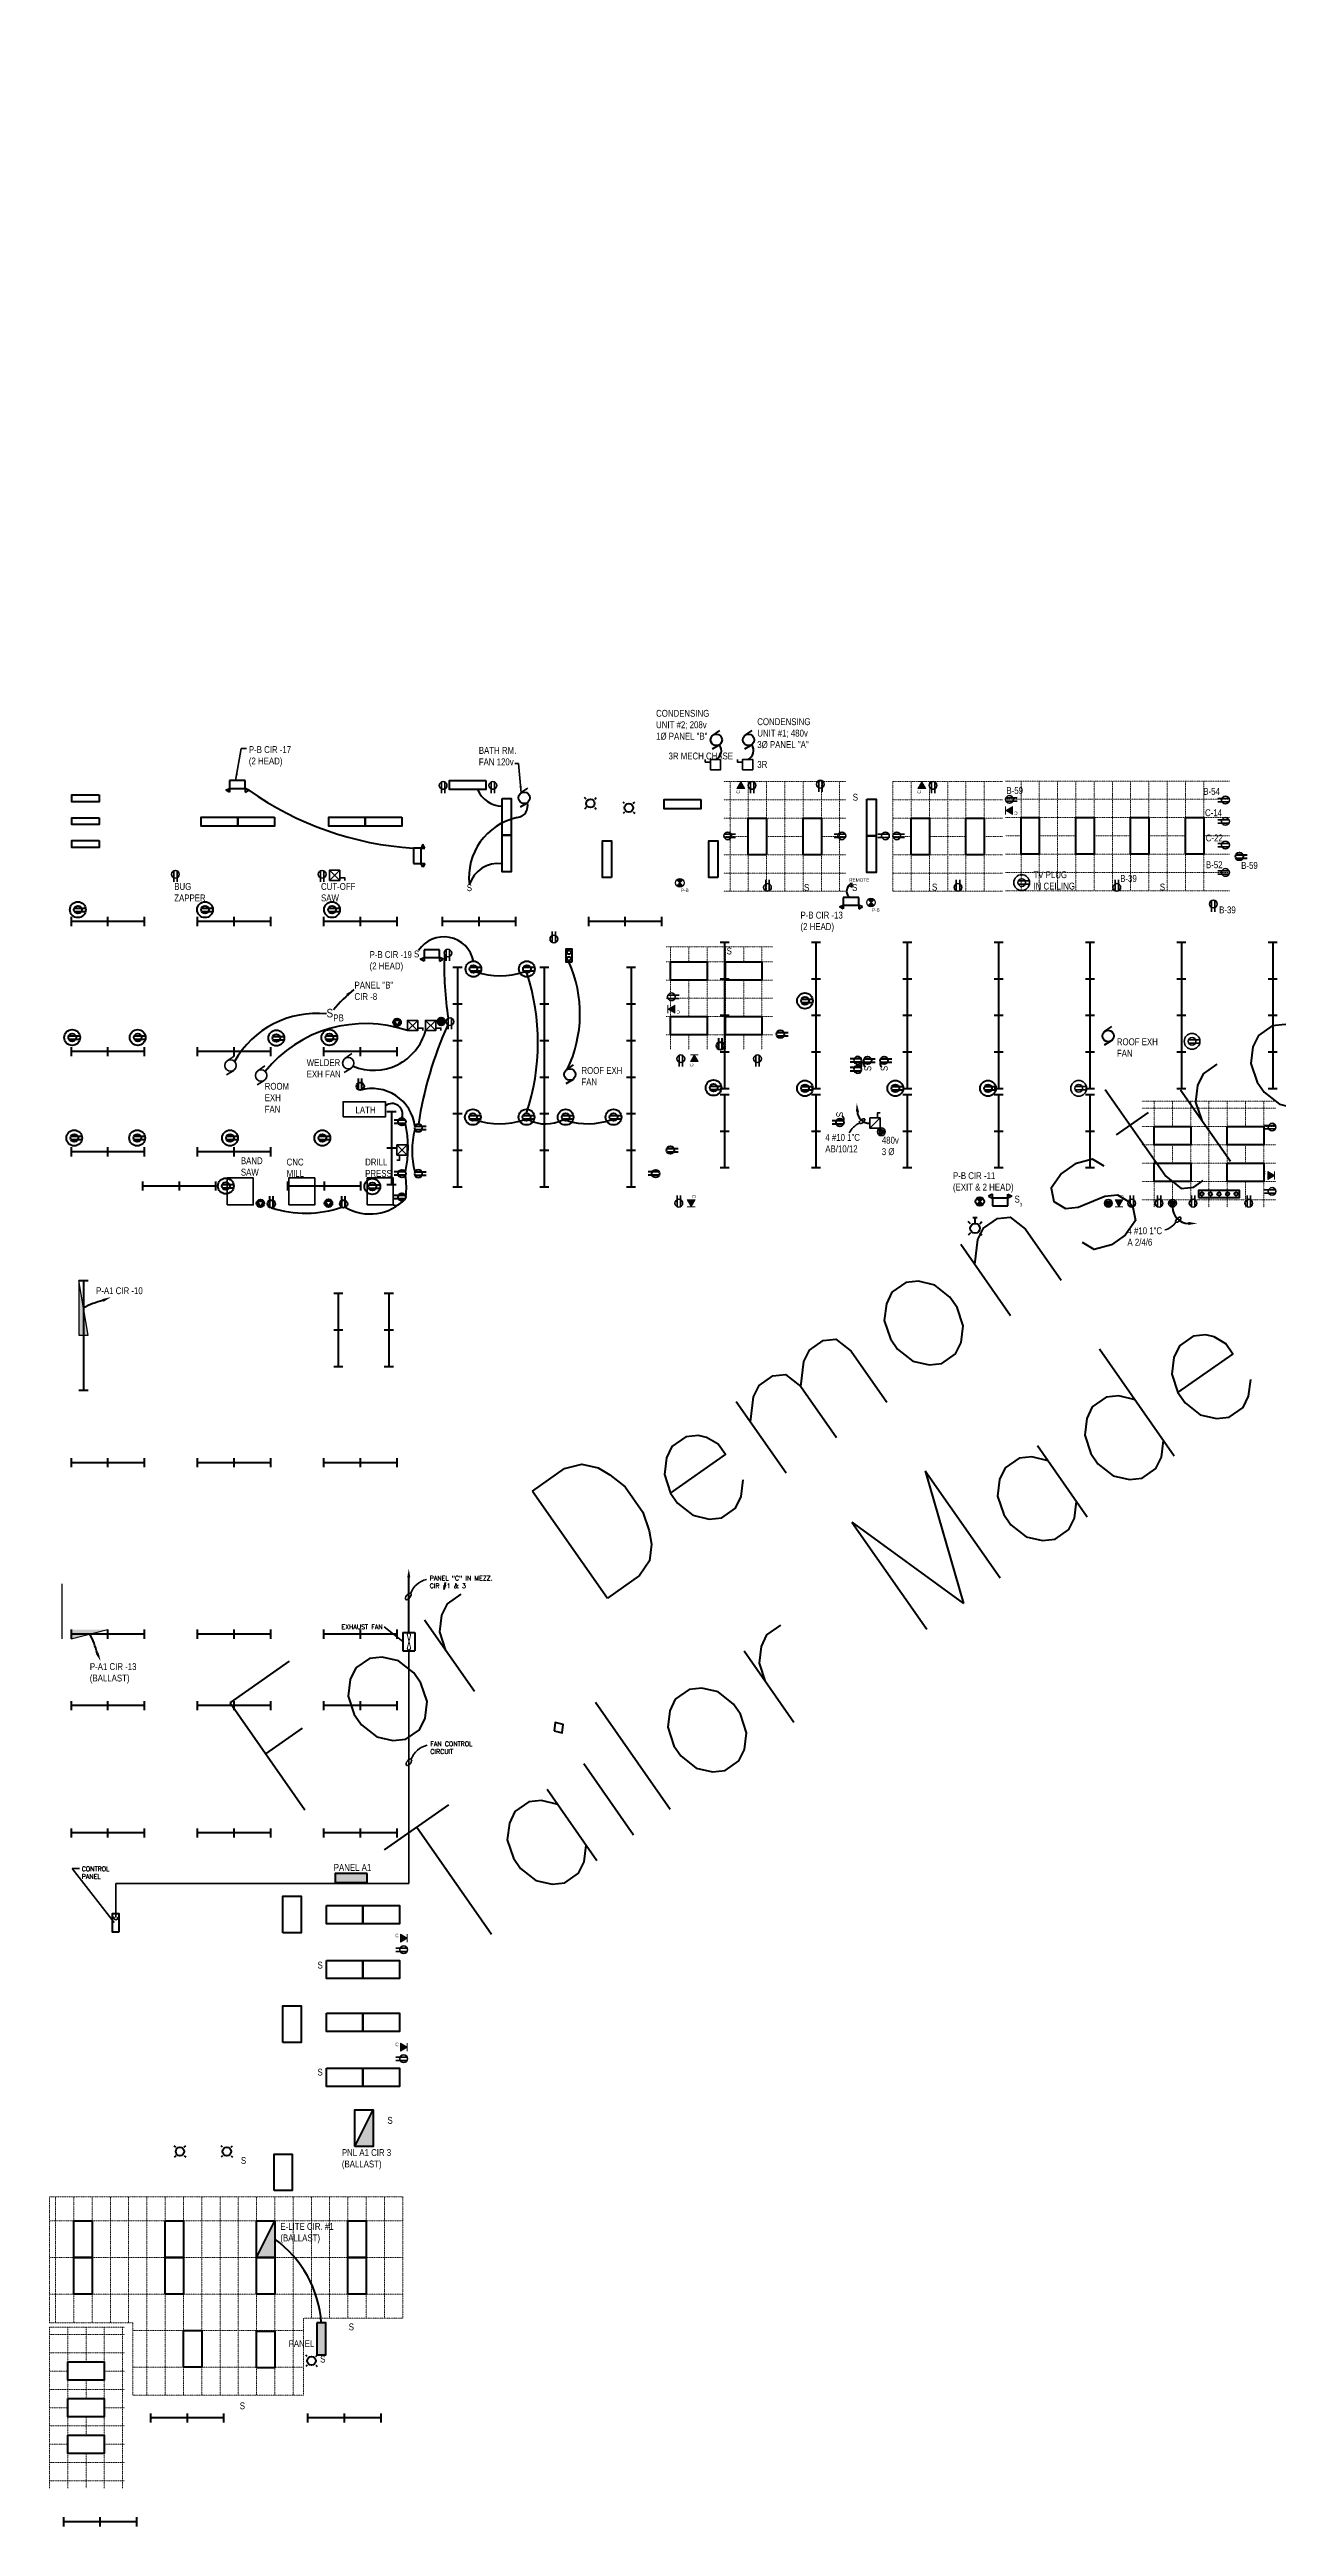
# Model space of a CAD drawing. Header units: inches. Extents: x 8 to 3481, y 16 to 3267.
# Drawn here: x 8 to 1623, y 16 to 3267 of the extents above; entities that cross this region are included whole.
import ezdxf
from ezdxf.enums import TextEntityAlignment as Align

# ---------------------------------------------------------------- set-up
doc = ezdxf.new("R2010")
doc.units = ezdxf.units.IN
doc.header["$LTSCALE"] = 0.25
doc.header["$MEASUREMENT"] = 0
doc.linetypes.add('HIDDEN', pattern=[0.375, 0.25, -0.125])
for name, color, linetype, lineweight in [('A-CLNG', 13, 'HIDDEN', 15), ('E-CTRL-DATA', 40, 'FENCELINE1', 35), ('E-CTRL-PANL', 33, 'Continuous', 50), ('E-LITE', 50, 'Continuous', 50), ('E-LITE-CIRC', 20, 'Continuous', 50), ('E-LITE-FLOR', 6, 'Continuous', 50), ('E-LITE-SWCH', 5, 'Continuous', 35), ('E-LITE-TEXT', 191, 'Continuous', 35), ('E-POWR', 4, 'Continuous', 50), ('E-POWR-CIRC', 4, 'Continuous', 50), ('E-POWR-DEVC', 2, 'Continuous', 35), ('E-POWR-IDEN', 3, 'Continuous', 35), ('E-POWR-MOTR', 3, 'Continuous', 50), ('E-POWR-RECP', 4, 'Continuous', 35), ('G-ANNO-KEYN', 3, 'Continuous', 35), ('G-ANNO-TEXT', 3, 'Continuous', 35)]:
    doc.layers.add(name, color=color, linetype=linetype, lineweight=lineweight)
doc.layers.add('E-LITE-EXIT', color=3, linetype='Continuous')
doc.layers.add('LG_SECDET', color=1, linetype='Continuous')
doc.styles.add('NOTE', font='ARIALN.TTF', dxfattribs={"height": 0.09375})
doc.styles.add('romans', font='romans.shx')
doc.styles.add('romans48', font='romans.shx')
doc.styles.add('romans96', font='romans.shx', dxfattribs={"height": 9})
doc.linetypes.add('FENCELINE1', pattern='A,0.25,-0.1,[133,ltypeshp.shx,S=0.1,R=0,X=-0.1,Y=0],-0.1,1', length=1.45)
doc.dimstyles.new('pfe-dim-1', dxfattribs={"dimtxt": 0.09375, "dimasz": 0.09375, "dimexe": 0.09375, "dimexo": 0.09375, "dimgap": 0.03, "dimtad": 1, "dimdec": 5, "dimzin": 2, "dimdsep": 46, "dimlunit": 4, "dimtxsty": 'romans', "dimblk": 'ARCHTICK', "dimcen": 0.09, "dimdle": 0.09375, "dimclrd": 256, "dimclre": 256, "dimclrt": 256, "dimadec": 0, "dimazin": 0, "dimtfac": 0.8, "dimtdec": 5, "dimtofl": 0, "dimtmove": 0, "dimatfit": 3, "dimfxl": 1, "dimfrac": 1, "dimtolj": 1, "dimtzin": 0, "dimlwd": -1, "dimlwe": -1, "dimarcsym": 0})
doc.dimstyles.new('pfe-dim-96', dxfattribs={"dimscale": 96, "dimtxt": 0.09375, "dimasz": 0.09375, "dimexe": 0.09375, "dimexo": 0.09375, "dimgap": 0.03, "dimtad": 1, "dimdec": 5, "dimzin": 2, "dimdsep": 46, "dimlunit": 4, "dimtxsty": 'romans96', "dimblk": 'ARCHTICK', "dimcen": 0.09, "dimdle": 0.09375, "dimclrd": 256, "dimclre": 256, "dimclrt": 256, "dimadec": 0, "dimazin": 0, "dimtfac": 0.8, "dimtdec": 5, "dimtofl": 0, "dimtmove": 0, "dimatfit": 3, "dimfxl": 1, "dimfrac": 1, "dimtolj": 1, "dimtzin": 0, "dimlwd": -1, "dimlwe": -1, "dimarcsym": 0})

# ---------------------------------------------------------------- blocks, each defined once
blk = doc.blocks.new('emer')
for p, q in [((-6.8, 10.1), (-10.1, 8.4)), ((-10.1, 8.4), (-6.8, 6.8)), ((-6.8, 6.8), (-6.8, 10.1)), ((-6.8, 6.8), (-6.8, 0)), ((6.8, 6.8), (-6.8, 6.8)), ((-6.8, 0), (6.8, 0)), ((6.8, 6.8), (6.8, 10.1)), ((6.8, 10.1), (10.1, 8.4)), ((10.1, 8.4), (6.8, 6.8)), ((6.8, 0), (6.8, 6.8))]:
    blk.add_line(p, q)
blk = doc.blocks.new('_ArchTick')
at = {"color": 0, "linetype": 'ByBlock', "lineweight": 9, "const_width": 0.15}
blk.add_lwpolyline([(-0.5, -0.5), (0.5, 0.5)], dxfattribs=at)
blk = doc.blocks.new('s1')
at = {"style": 'NOTE'}
blk.add_text('S', height=9, dxfattribs=at).set_placement((6.3, -0.1), align=Align.MIDDLE_CENTER)
blk = doc.blocks.new('120v')
for p, q in [((0.5, 2.2), (15.2, 2.2)), ((0.5, -2.2), (15.2, -2.2))]:
    blk.add_line(p, q)
blk.add_circle((5.1, 0), 5.06)
blk = doc.blocks.new('rec_ceiling')
blk.add_circle((0, 0), 10.372)
blk.add_blockref('120v', (-5.0625, 0))
blk = doc.blocks.new('motor')
at = {"linetype": 'Continuous'}
for p, q in [((-0.18, 0.26), (0.2, 0.52)), ((0.17, -0.27), (-0.22, -0.51))]:
    blk.add_line(p, q, dxfattribs=at)
blk.add_circle((0, 0), 0.313, dxfattribs=at)
at = {"style": 'NOTE'}
blk.add_attdef('HP', text='', height=0.0938, dxfattribs=at).set_placement((0, 0), align=Align.MIDDLE_CENTER)
blk = doc.blocks.new('comm1')
blk.add_hatch(color=6).paths.add_polyline_path([(0, 0), (-9, 5.2), (-9, -5.2)])
at = {"color": 7, "linetype": 'Continuous', "lineweight": 0}
for p, q in [((-9, -5.2), (-9, 5.2)), ((-9, 5.2), (0, 0)), ((0, 0), (-9, -5.2)), ((-0.2, 0.1), (-0.2, 0.1)), ((0, -5.2), (0, 5.2))]:
    blk.add_line(p, q, dxfattribs=at)
blk.add_point((-0.2, 0.1), dxfattribs=at)
blk.add_point((-0.2, 0.1), dxfattribs=at)
at = {"style": 'NOTE'}
blk.add_text('C', height=4.5, dxfattribs=at).set_placement((-11.3, 0), align=Align.BOTTOM_RIGHT)
blk = doc.blocks.new('480')
blk.add_hatch(color=3).paths.add_polyline_path([(0.7, 2.5), (5.1, -5.1), (9.4, 2.5)])
blk.add_lwpolyline([(5.1, -5.1), (9.4, 2.5), (0.7, 2.5)], close=True)
blk.add_circle((5.1, 0), 5.06)
blk = doc.blocks.new('ARROW')
at = {"flags": 128}
blk.add_lwpolyline([(0, 0, 0, 4, 0), (-11.4, 0, 4, 4, 0)], format="xyseb", dxfattribs=at)
blk = doc.blocks.new('DCONSW')
at = {"flags": 128}
for points in [[(-0.125, 0.25), (-0.125, 0), (0.125, 0), (0.125, 0.25), (-0.125, 0.25)], [(0.125, 0.1875), (0.25, 0.1875), (0.25, 0.25)]]:
    blk.add_lwpolyline(points, dxfattribs=at)
blk = doc.blocks.new('stop')
blk.add_lwpolyline([(4.125, -16.5), (4.125, 0), (-4.125, 0), (-4.125, -16.5)], close=True)
for centre in [(0, -4.125), (0, -12.375)]:
    blk.add_circle(centre, 2.531)
blk = doc.blocks.new('125mos')
blk.add_lwpolyline([(-27, -4.5), (27, -4.5), (27, 4.5), (-27, 4.5)], close=True)
for centre in [(-22.5, 0), (-11.25, 0), (0, 0), (11.25, 0), (22.5, 0)]:
    blk.add_circle(centre, 2.25)
blk = doc.blocks.new('s3')
at = {"style": 'NOTE'}
blk.add_text('S', height=9, dxfattribs=at).set_placement((6.3, -0.1), align=Align.MIDDLE_CENTER)
blk.add_text('3', height=4.5, dxfattribs=at).set_placement((9.5, -5), align=Align.TOP_LEFT)
blk = doc.blocks.new('208v3')
h = blk.add_hatch(color=3)
h.paths.add_polyline_path([(10.1, 0, 0.131652), (9.4, 2.5), (5.1, -5.1, 0.414214)])
h.paths.add_polyline_path([(0.7, 2.5), (9.4, 2.5, 0.57735)])
h.paths.add_polyline_path([(0.7, 2.5, 0.131652), (0, 0, 0.414214), (5.1, -5.1)])
blk.add_lwpolyline([(5.1, -5.1), (9.4, 2.5), (0.7, 2.5)], close=True)
blk.add_circle((5.1, 0), 5.06)

msp = doc.modelspace()

# ---------------------------------------------------------------- hatches: boundary and pattern name
h = msp.add_hatch(color=2)
h.paths.add_polyline_path([(836.2, 2173.6), (832.2, 2169.6, 0.414214), (840.2, 2169.6)])
h.paths.add_polyline_path([(840.2, 2177.6, 0.414214), (832.2, 2177.6), (836.2, 2173.6)])
h = msp.add_hatch(color=2)
h.paths.add_polyline_path([(1087.2, 2147.9), (1083.3, 2143.9, 0.414214), (1091.2, 2143.9)])
h.paths.add_polyline_path([(1091.2, 2151.9, 0.414214), (1083.3, 2151.9), (1087.2, 2147.9)])
at = {"layer": 'E-LITE-EXIT'}
for points in [[(58.6, 1579.7), (46.6, 1651.7), (46.6, 1579.7)], [(36.4, 1181.4), (84.4, 1193.4), (36.4, 1193.4)]]:
    msp.add_hatch(color=256, dxfattribs=at).paths.add_polyline_path(points)
at = {"layer": 'E-LITE-FLOR'}
h = msp.add_hatch(color=2, dxfattribs=at)
h.paths.add_polyline_path([(1230.3, 1755.4), (1226.4, 1751.4, 0.414214), (1234.3, 1751.4)])
h.paths.add_polyline_path([(1234.3, 1759.3, 0.414214), (1226.4, 1759.3), (1230.3, 1755.4)])
for points in [[(425.3, 873.4), (383.3, 873.4), (383.3, 861.4), (425.3, 861.4)], [(304, 417.2), (280, 369.2), (304, 369.2)], [(359, 283.5), (359, 241.5), (371, 241.5), (371, 283.5)]]:
    msp.add_hatch(color=256, dxfattribs=at).paths.add_polyline_path(points)
h = msp.add_hatch(color=256, dxfattribs=at)
h.paths.add_polyline_path([(433, 563), (409, 515), (427.9, 515, -0.077414), (433, 524.8)])
h.paths.add_polyline_path([(433, 524.8, 0.077414), (427.9, 515), (433, 515)], flags=17)

# ---------------------------------------------------------------- linework, layer by layer
at = {"color": 7, "linetype": 'Continuous'}
for p, q in [((832.2, 2169.6), (840.2, 2177.6)), ((840.2, 2169.6), (832.2, 2177.6)), ((1083.3, 2143.9), (1091.2, 2151.9)), ((1091.2, 2143.9), (1083.3, 2151.9))]:
    msp.add_line(p, q, dxfattribs=at)
for centre in [(836.2, 2173.6), (1087.2, 2147.9)]:
    msp.add_circle(centre, 5.62, dxfattribs=at)
at = {"layer": 'A-CLNG'}
for p, q in [((1054, 2306.5), (894, 2306.5)), ((1054, 2282.5), (894, 2282.5)), ((902, 2162.5), (902, 2306.5)), ((926, 2162.5), (926, 2306.5)), ((950, 2162.5), (950, 2306.5)), ((974, 2162.5), (974, 2306.5)), ((998, 2162.5), (998, 2306.5)), ((1022, 2162.5), (1022, 2306.5)), ((1022, 2162.5), (1022, 2306.5)), ((1046, 2162.5), (1046, 2306.5)), ((1260, 2306.5), (1116, 2306.5)), ((1116, 2162.5), (1116, 2306.5)), ((1260, 2282.5), (1116, 2282.5)), ((1140, 2162.5), (1140, 2306.5)), ((1164, 2162.5), (1164, 2306.5)), ((1188, 2162.5), (1188, 2306.5)), ((1212, 2162.5), (1212, 2306.5)), ((1236, 2162.5), (1236, 2306.5)), ((1558, 2307.2), (1264, 2307.2)), ((1558, 2283.2), (1264, 2283.2)), ((1284.3, 2163.2), (1284.3, 2307.2)), ((1308.3, 2163.2), (1308.3, 2307.2)), ((1332.3, 2163.2), (1332.3, 2307.2)), ((1356.3, 2163.2), (1356.3, 2307.2)), ((1380.3, 2163.2), (1380.3, 2307.2)), ((1404.3, 2163.2), (1404.3, 2307.2)), ((1428.3, 2163.2), (1428.3, 2307.2)), ((1452.3, 2163.2), (1452.3, 2307.2)), ((1476.3, 2163.2), (1476.3, 2307.2)), ((1500.3, 2163.2), (1500.3, 2307.2)), ((1524.3, 2163.2), (1524.3, 2307.2)), ((1054, 2258.5), (894, 2258.5)), ((1260, 2258.5), (1116, 2258.5)), ((1558, 2259.2), (1264, 2259.2)), ((926, 2234.5), (894, 2234.5)), ((998, 2234.5), (950, 2234.5)), ((1054, 2234.5), (1022, 2234.5)), ((1140, 2234.5), (1116, 2234.5)), ((1209.9, 2234.5), (1164, 2234.5)), ((1260, 2234.5), (1236, 2234.5)), ((1284.3, 2235.2), (1264, 2235.2)), ((1558, 2211.2), (1264, 2211.2)), ((1356.3, 2235.2), (1308.3, 2235.2)), ((1428.3, 2235.2), (1380.3, 2235.2)), ((1500.3, 2235.2), (1452.3, 2235.2)), ((1558, 2235.2), (1524.3, 2235.2)), ((1054, 2210.5), (894, 2210.5)), ((1054, 2186.5), (894, 2186.5)), ((1260, 2210.5), (1116, 2210.5)), ((1260, 2186.5), (1116, 2186.5)), ((1558, 2187.2), (1264, 2187.2)), ((1054, 2162.5), (894, 2162.5)), ((1260, 2162.5), (1116, 2162.5)), ((1558, 2163.2), (1264, 2163.2)), ((958, 2089.5), (818, 2089.5)), ((824, 1954.5), (824, 2089.5)), ((848, 2070), (848, 2089.5)), ((872, 1954.5), (872, 2089.5)), ((896, 1954.5), (896, 2089.5)), ((920, 2070), (920, 2089.5)), ((944, 1954.5), (944, 2089.5)), ((958, 2070), (818, 2070)), ((958, 2046), (818, 2046)), ((958, 2022), (818, 2022)), ((848, 1998), (848, 2046)), ((920, 1998), (920, 2046)), ((958, 1998), (818, 1998)), ((958, 1974), (818, 1974)), ((848, 1954.5), (848, 1974)), ((920, 1954.5), (920, 1974)), ((1619.2, 1887), (1443.2, 1887)), ((1459.2, 1887), (1459.2, 1748)), ((1483.2, 1887), (1483.2, 1853.7)), ((1507.2, 1887), (1507.2, 1748)), ((1531.2, 1887), (1531.2, 1748)), ((1555.2, 1887), (1555.2, 1748)), ((1579.2, 1887), (1579.2, 1853.7)), ((1603.2, 1887), (1603.2, 1748)), ((1619.2, 1877.7), (1443.2, 1877.7)), ((1619.2, 1853.7), (1443.2, 1853.7)), ((1619.2, 1829.7), (1443.2, 1829.7)), ((1483.2, 1829.7), (1483.2, 1805.7)), ((1579.2, 1829.7), (1579.2, 1805.7)), ((1619.2, 1805.7), (1443.2, 1805.7)), ((1619.2, 1781.7), (1443.2, 1781.7)), ((1619.2, 1757.7), (1443.2, 1757.7)), ((1483.2, 1781.7), (1483.2, 1748)), ((1579.2, 1781.7), (1579.2, 1748)), ((16, 283.5), (16, 449)), ((40, 283.5), (40, 449)), ((64, 283.5), (64, 449)), ((88, 283.5), (88, 449)), ((112, 283.5), (112, 449)), ((136, 188.5), (136, 449)), ((160, 188.5), (160, 449)), ((184, 188.5), (184, 449)), ((208, 188.5), (208, 449)), ((232, 188.5), (232, 449)), ((256, 188.5), (256, 449)), ((280, 188.5), (280, 449)), ((304, 188.5), (304, 449)), ((328, 188.5), (328, 449)), ((352, 289.5), (352, 449)), ((376, 289.5), (376, 449)), ((400, 289.5), (400, 449)), ((424, 289.5), (424, 449)), ((448, 289.5), (448, 449)), ((472, 417.2), (8, 417.2)), ((472, 369.2), (8, 369.2)), ((472, 321.2), (8, 321.2)), ((8, 277.5), (8, 66.5)), ((106.5, 277.5), (8, 277.5)), ((106.5, 268), (8, 268)), ((32, 277.5), (32, 66.5)), ((56, 277.5), (56, 232)), ((80, 277.5), (80, 66.5)), ((104, 277.5), (104, 66.5)), ((341.5, 273.2), (117.5, 273.2)), ((106.5, 244), (8, 244)), ((32, 220), (8, 220)), ((106.5, 196), (8, 196)), ((56, 208), (56, 184)), ((106.5, 220), (80, 220)), ((341.5, 225.2), (117.5, 225.2)), ((32, 172), (8, 172)), ((106.5, 172), (80, 172)), ((106.5, 148), (8, 148)), ((56, 160), (56, 136)), ((32, 124), (8, 124)), ((106.5, 100), (8, 100)), ((56, 112), (56, 66.5)), ((106.5, 124), (80, 124)), ((106.5, 76), (8, 76))]:
    msp.add_line(p, q, dxfattribs=at)
at = {"layer": 'A-CLNG', "flags": 128}
msp.add_lwpolyline([(8, 449), (472, 449), (472, 289.5), (341.5, 289.5), (341.5, 188.5), (117.5, 188.5), (117.5, 283.5), (8, 283.5)], close=True, dxfattribs=at)
at = {"layer": 'E-CTRL-DATA'}
for p, q in [((480.1, 1165.7), (480.1, 859.9)), ((480.1, 859.9), (95.3, 859.9)), ((95.3, 859.9), (95.3, 815.3))]:
    msp.add_line(p, q, dxfattribs=at)
msp.add_arc((95.3, 815.3), 2.73, 153.5851, 26.4149, dxfattribs=at)
at = {"layer": 'E-CTRL-PANL', "color": 1, "linetype": 'Continuous', "lineweight": 40, "flags": 128}
msp.add_lwpolyline([(99, 796.3), (90.8, 796.3), (90.8, 820.8), (99, 820.8)], close=True, dxfattribs=at)
at = {"layer": 'E-LITE'}
for p, q in [((712.9, 2283.6), (711, 2285.4)), ((724.2, 2283.6), (726, 2285.4)), ((763.6, 2277.6), (761.8, 2279.5)), ((774.9, 2277.6), (776.8, 2279.5)), ((712.9, 2272.3), (711, 2270.4)), ((724.2, 2272.3), (726, 2270.4)), ((763.6, 2266.3), (761.8, 2264.5)), ((774.9, 2266.3), (776.8, 2264.5)), ((346.5, 239.1), (344.6, 241)), ((346.5, 227.8), (344.6, 226)), ((357.8, 239.1), (359.6, 241)), ((357.8, 227.8), (359.6, 226))]:
    msp.add_line(p, q, dxfattribs=at)
for centre in [(718.5, 2277.9), (769.2, 2272), (352.1, 233.5)]:
    msp.add_circle(centre, 5.62, dxfattribs=at)
at = {"layer": 'E-LITE-CIRC'}
for centre, radius, start, end in [((603.6, 2310.5), 36.3, 203.5517, 268.2288), ((597.3, 2159.3), 39.6, 82.4494, 162.6649)]:
    msp.add_arc(centre, radius, start, end, dxfattribs=at)
at = {"layer": 'E-LITE-EXIT'}
for p, q in [((58.6, 1579.7), (46.6, 1651.7)), ((46.6, 1651.7), (46.6, 1579.7)), ((46.6, 1579.7), (58.6, 1579.7)), ((24.4, 1253.4), (24.4, 1181.4)), ((36.4, 1193.4), (36.4, 1181.4)), ((36.4, 1181.4), (84.4, 1193.4))]:
    msp.add_line(p, q, dxfattribs=at)
at = {"layer": 'E-LITE-FLOR'}
for p, q in [((1058, 2170), (1061.8, 2173.4)), ((1058, 2170), (1062.8, 2168.4)), ((1062.8, 2168.4), (1061.8, 2173.4)), ((36.4, 2128.9), (36.4, 2116.9)), ((132.4, 2122.9), (36.4, 2122.9)), ((84.4, 2128.9), (84.4, 2116.9)), ((132.4, 2128.9), (132.4, 2116.9)), ((202.2, 2128.9), (202.2, 2116.9)), ((298.2, 2122.9), (202.2, 2122.9)), ((250.2, 2128.9), (250.2, 2116.9)), ((298.2, 2128.9), (298.2, 2116.9)), ((368.1, 2128.9), (368.1, 2116.9)), ((464.1, 2122.9), (368.1, 2122.9)), ((416.1, 2128.9), (416.1, 2116.9)), ((464.1, 2128.9), (464.1, 2116.9)), ((524, 2128.9), (524, 2116.9)), ((620, 2122.9), (524, 2122.9)), ((572, 2128.9), (572, 2116.9)), ((620, 2128.9), (620, 2116.9)), ((716, 2128.9), (716, 2116.9)), ((812, 2122.9), (716, 2122.9)), ((764, 2128.9), (764, 2116.9)), ((812, 2128.9), (812, 2116.9)), ((888.9, 2095.8), (900.9, 2095.8)), ((894.9, 2095.8), (894.9, 1903.8)), ((1008.9, 2095.8), (1020.9, 2095.8)), ((1014.9, 2095.8), (1014.9, 1903.8)), ((1128.9, 2095.8), (1140.9, 2095.8)), ((1134.9, 2095.8), (1134.9, 1903.8)), ((1248.9, 2095.8), (1260.9, 2095.8)), ((1254.9, 2095.8), (1254.9, 1903.8)), ((1368.9, 2095.8), (1380.9, 2095.8)), ((1374.9, 2095.8), (1374.9, 1903.8)), ((1488.9, 2095.8), (1500.9, 2095.8)), ((1494.9, 2095.8), (1494.9, 1903.8)), ((1608.9, 2095.8), (1620.9, 2095.8)), ((1614.9, 2095.8), (1614.9, 1903.8)), ((538, 2062.7), (550, 2062.7)), ((544, 2062.7), (544, 1774.7)), ((652, 2062.7), (664, 2062.7)), ((658, 2062.7), (658, 1774.7)), ((766, 2062.7), (778, 2062.7)), ((772, 2062.7), (772, 1774.7)), ((888.9, 2047.8), (900.9, 2047.8)), ((1008.9, 2047.8), (1020.9, 2047.8)), ((1128.9, 2047.8), (1140.9, 2047.8)), ((1248.9, 2047.8), (1260.9, 2047.8)), ((1368.9, 2047.8), (1380.9, 2047.8)), ((1488.9, 2047.8), (1500.9, 2047.8)), ((1608.9, 2047.8), (1620.9, 2047.8)), ((538, 2014.7), (550, 2014.7)), ((652, 2014.7), (664, 2014.7)), ((766, 2014.7), (778, 2014.7)), ((888.9, 1999.8), (900.9, 1999.8)), ((1008.9, 1999.8), (1020.9, 1999.8)), ((1128.9, 1999.8), (1140.9, 1999.8)), ((1248.9, 1999.8), (1260.9, 1999.8)), ((1368.9, 1999.8), (1380.9, 1999.8)), ((1488.9, 1999.8), (1500.9, 1999.8)), ((1608.9, 1999.8), (1620.9, 1999.8)), ((36.4, 1958), (36.4, 1946)), ((132.4, 1952), (36.4, 1952)), ((84.4, 1958), (84.4, 1946)), ((132.4, 1958), (132.4, 1946)), ((202.2, 1958), (202.2, 1946)), ((298.2, 1952), (202.2, 1952)), ((250.2, 1958), (250.2, 1946)), ((298.2, 1958), (298.2, 1946)), ((368.1, 1958), (368.1, 1946)), ((464.1, 1952), (368.1, 1952)), ((416.1, 1958), (416.1, 1946)), ((464.1, 1958), (464.1, 1946)), ((538, 1966.7), (550, 1966.7)), ((652, 1966.7), (664, 1966.7)), ((766, 1966.7), (778, 1966.7)), ((888.9, 1951.8), (900.9, 1951.8)), ((1008.9, 1951.8), (1020.9, 1951.8)), ((1128.9, 1951.8), (1140.9, 1951.8)), ((1248.9, 1951.8), (1260.9, 1951.8)), ((1368.9, 1951.8), (1380.9, 1951.8)), ((1488.9, 1951.8), (1500.9, 1951.8)), ((1608.9, 1951.8), (1620.9, 1951.8)), ((538, 1918.7), (550, 1918.7)), ((652, 1918.7), (664, 1918.7)), ((766, 1918.7), (778, 1918.7)), ((888.9, 1903.8), (900.9, 1903.8)), ((888.9, 1895.8), (900.9, 1895.8)), ((894.9, 1895.8), (894.9, 1799.8)), ((1008.9, 1903.8), (1020.9, 1903.8)), ((1008.9, 1895.8), (1020.9, 1895.8)), ((1014.9, 1895.8), (1014.9, 1799.8)), ((1128.9, 1903.8), (1140.9, 1903.8)), ((1128.9, 1895.8), (1140.9, 1895.8)), ((1134.9, 1895.8), (1134.9, 1799.8)), ((1248.9, 1903.8), (1260.9, 1903.8)), ((1248.9, 1895.8), (1260.9, 1895.8)), ((1254.9, 1895.8), (1254.9, 1799.8)), ((1368.9, 1903.8), (1380.9, 1903.8)), ((1368.9, 1895.8), (1380.9, 1895.8)), ((1374.9, 1895.8), (1374.9, 1799.8)), ((1488.9, 1903.8), (1500.9, 1903.8)), ((1608.9, 1903.8), (1620.9, 1903.8)), ((451.3, 1873.6), (463.3, 1873.6)), ((457.3, 1873.6), (457.3, 1777.6)), ((538, 1870.7), (550, 1870.7)), ((652, 1870.7), (664, 1870.7)), ((766, 1870.7), (778, 1870.7)), ((36.4, 1826.5), (36.4, 1814.5)), ((84.4, 1826.5), (84.4, 1814.5)), ((132.4, 1826.5), (132.4, 1814.5)), ((202.2, 1826.5), (202.2, 1814.5)), ((250.2, 1826.5), (250.2, 1814.5)), ((298.2, 1826.5), (298.2, 1814.5)), ((451.3, 1825.6), (463.3, 1825.6)), ((538, 1822.7), (550, 1822.7)), ((652, 1822.7), (664, 1822.7)), ((766, 1822.7), (778, 1822.7)), ((888.9, 1847.8), (900.9, 1847.8)), ((1008.9, 1847.8), (1020.9, 1847.8)), ((1128.9, 1847.8), (1140.9, 1847.8)), ((1248.9, 1847.8), (1260.9, 1847.8)), ((1368.9, 1847.8), (1380.9, 1847.8)), ((132.4, 1820.5), (36.4, 1820.5)), ((298.2, 1820.5), (202.2, 1820.5)), ((888.9, 1799.8), (900.9, 1799.8)), ((1008.9, 1799.8), (1020.9, 1799.8)), ((1128.9, 1799.8), (1140.9, 1799.8)), ((1248.9, 1799.8), (1260.9, 1799.8)), ((1368.9, 1799.8), (1380.9, 1799.8)), ((130.6, 1769.7), (130.6, 1781.7)), ((130.6, 1775.7), (226.6, 1775.7)), ((178.6, 1769.7), (178.6, 1781.7)), ((226.6, 1769.7), (226.6, 1781.7)), ((321.2, 1769.7), (321.2, 1781.7)), ((321.2, 1775.7), (417.2, 1775.7)), ((369.2, 1769.7), (369.2, 1781.7)), ((417.2, 1769.7), (417.2, 1781.7)), ((451.3, 1777.6), (463.3, 1777.6)), ((538, 1774.7), (550, 1774.7)), ((652, 1774.7), (664, 1774.7)), ((766, 1774.7), (778, 1774.7)), ((1217.9, 1726.2), (1215, 1729.1)), ((1221.2, 1734.3), (1226.8, 1734.3)), ((1224, 1726.4), (1224, 1734.3)), ((1230.1, 1726.2), (1233, 1729.1)), ((1217.9, 1714), (1215, 1711.1)), ((1230.1, 1714), (1233, 1711.1)), ((46.6, 1651.7), (58.6, 1651.7)), ((52.6, 1651.7), (52.6, 1507.7)), ((381.4, 1634.9), (393.4, 1634.9)), ((387.4, 1634.9), (387.4, 1538.9)), ((447.8, 1634.9), (459.8, 1634.9)), ((453.8, 1634.9), (453.8, 1538.9)), ((381.4, 1586.9), (393.4, 1586.9)), ((447.8, 1586.9), (459.8, 1586.9)), ((381.4, 1538.9), (393.4, 1538.9)), ((447.8, 1538.9), (459.8, 1538.9)), ((46.6, 1507.7), (58.6, 1507.7)), ((36.4, 1418.4), (36.4, 1406.4)), ((132.4, 1412.4), (36.4, 1412.4)), ((84.4, 1418.4), (84.4, 1406.4)), ((132.4, 1418.4), (132.4, 1406.4)), ((202.2, 1418.4), (202.2, 1406.4)), ((298.2, 1412.4), (202.2, 1412.4)), ((250.2, 1418.4), (250.2, 1406.4)), ((298.2, 1418.4), (298.2, 1406.4)), ((368.1, 1418.4), (368.1, 1406.4)), ((464.1, 1412.4), (368.1, 1412.4)), ((416.1, 1418.4), (416.1, 1406.4)), ((464.1, 1418.4), (464.1, 1406.4)), ((36.4, 1193.4), (36.4, 1181.4)), ((132.4, 1187.4), (36.4, 1187.4)), ((84.4, 1193.4), (84.4, 1181.4)), ((132.4, 1193.4), (132.4, 1181.4)), ((202.2, 1193.4), (202.2, 1181.4)), ((298.2, 1187.4), (202.2, 1187.4)), ((250.2, 1193.4), (250.2, 1181.4)), ((298.2, 1193.4), (298.2, 1181.4)), ((368.1, 1193.4), (368.1, 1181.4)), ((464.1, 1187.4), (368.1, 1187.4)), ((416.1, 1193.4), (416.1, 1181.4)), ((464.1, 1193.4), (464.1, 1181.4)), ((36.4, 1099.6), (36.4, 1087.6)), ((132.4, 1093.6), (36.4, 1093.6)), ((84.4, 1099.6), (84.4, 1087.6)), ((132.4, 1099.6), (132.4, 1087.6)), ((202.2, 1099.6), (202.2, 1087.6)), ((298.2, 1093.6), (202.2, 1093.6)), ((250.2, 1099.6), (250.2, 1087.6)), ((298.2, 1099.6), (298.2, 1087.6)), ((368.1, 1099.6), (368.1, 1087.6)), ((464.1, 1093.6), (368.1, 1093.6)), ((416.1, 1099.6), (416.1, 1087.6)), ((464.1, 1099.6), (464.1, 1087.6)), ((36.4, 932.5), (36.4, 920.5)), ((132.4, 926.5), (36.4, 926.5)), ((84.4, 932.5), (84.4, 920.5)), ((132.4, 932.5), (132.4, 920.5)), ((202.2, 932.5), (202.2, 920.5)), ((298.2, 926.5), (202.2, 926.5)), ((250.2, 932.5), (250.2, 920.5)), ((298.2, 932.5), (298.2, 920.5)), ((368.1, 932.5), (368.1, 920.5)), ((464.1, 926.5), (368.1, 926.5)), ((416.1, 932.5), (416.1, 920.5)), ((464.1, 932.5), (464.1, 920.5)), ((409, 515), (433, 563)), ((173.8, 514), (171.9, 515.8)), ((173.8, 502.7), (171.9, 500.8)), ((185, 514), (186.9, 515.8)), ((185, 502.7), (186.9, 500.8)), ((235.4, 514), (233.5, 515.8)), ((235.4, 502.7), (233.5, 500.8)), ((246.7, 514), (248.5, 515.8)), ((246.7, 502.7), (248.5, 500.8)), ((280, 369.2), (304, 417.2)), ((140.8, 164.6), (140.8, 152.6)), ((188.8, 164.6), (188.8, 152.6)), ((236.8, 164.6), (236.8, 152.6)), ((347.1, 164.6), (347.1, 152.6)), ((395.1, 164.6), (395.1, 152.6)), ((443.1, 164.6), (443.1, 152.6)), ((236.8, 158.6), (140.8, 158.6)), ((443.1, 158.6), (347.1, 158.6)), ((26.2, 28.1), (26.2, 16.1)), ((122.2, 22.1), (26.2, 22.1)), ((74.2, 28.1), (74.2, 16.1)), ((122.2, 28.1), (122.2, 16.1))]:
    msp.add_line(p, q, dxfattribs=at)
at = {"layer": 'E-LITE-FLOR', "color": 7, "linetype": 'Continuous'}
for p, q in [((1226.4, 1751.4), (1234.3, 1759.3)), ((1234.3, 1751.4), (1226.4, 1759.3))]:
    msp.add_line(p, q, dxfattribs=at)
at = {"layer": 'E-LITE-FLOR'}
for points in [[(73.4, 2289.1), (73.4, 2280.1), (37.4, 2280.1), (37.4, 2289.1)], [(581.4, 2308), (581.4, 2296), (533.4, 2296), (533.4, 2308)], [(602.5, 2284.1), (614.5, 2284.1), (614.5, 2236.1), (602.5, 2236.1)], [(863.7, 2282.9), (863.7, 2270.9), (815.7, 2270.9), (815.7, 2282.9)], [(1081.8, 2283.2), (1093.8, 2283.2), (1093.8, 2235.2), (1081.8, 2235.2)], [(73.4, 2259.1), (73.4, 2250.1), (37.4, 2250.1), (37.4, 2259.1)], [(255.4, 2259.9), (255.4, 2247.9), (207.4, 2247.9), (207.4, 2259.9)], [(303.4, 2259.9), (303.4, 2247.9), (255.4, 2247.9), (255.4, 2259.9)], [(422.9, 2259.9), (422.9, 2247.9), (374.9, 2247.9), (374.9, 2259.9)], [(470.9, 2259.9), (470.9, 2247.9), (422.9, 2247.9), (422.9, 2259.9)], [(73.4, 2229.1), (73.4, 2220.1), (37.4, 2220.1), (37.4, 2229.1)], [(602.5, 2236.1), (614.5, 2236.1), (614.5, 2188.1), (602.5, 2188.1)], [(746.4, 2180.8), (734.4, 2180.8), (734.4, 2228.8), (746.4, 2228.8)], [(886, 2180.8), (874, 2180.8), (874, 2228.8), (886, 2228.8)], [(1081.8, 2235.2), (1093.8, 2235.2), (1093.8, 2187.2), (1081.8, 2187.2)]]:
    msp.add_lwpolyline(points, close=True, dxfattribs=at)
at = {"layer": 'E-LITE-FLOR', "flags": 128}
for points in [[(950, 2258.5), (950, 2210.5), (926, 2210.5), (926, 2258.5)], [(1022, 2258.5), (1022, 2210.5), (998, 2210.5), (998, 2258.5)], [(1164, 2258.5), (1164, 2210.5), (1140, 2210.5), (1140, 2258.5)], [(1236, 2258.5), (1236, 2210.5), (1212, 2210.5), (1212, 2258.5)], [(1308.3, 2259.2), (1308.3, 2211.2), (1284.3, 2211.2), (1284.3, 2259.2)], [(1380.3, 2259.2), (1380.3, 2211.2), (1356.3, 2211.2), (1356.3, 2259.2)], [(1452.3, 2259.2), (1452.3, 2211.2), (1428.3, 2211.2), (1428.3, 2259.2)], [(1524.3, 2259.2), (1524.3, 2211.2), (1500.3, 2211.2), (1500.3, 2259.2)], [(824, 2070), (872, 2070), (872, 2046), (824, 2046)], [(896, 2070), (944, 2070), (944, 2046), (896, 2046)], [(824, 1998), (872, 1998), (872, 1974), (824, 1974)], [(896, 1998), (944, 1998), (944, 1974), (896, 1974)], [(1459.2, 1853.7), (1507.2, 1853.7), (1507.2, 1829.7), (1459.2, 1829.7)], [(1555.2, 1853.7), (1603.2, 1853.7), (1603.2, 1829.7), (1555.2, 1829.7)], [(1459.2, 1805.7), (1507.2, 1805.7), (1507.2, 1781.7), (1459.2, 1781.7)], [(1555.2, 1805.7), (1603.2, 1805.7), (1603.2, 1781.7), (1555.2, 1781.7)], [(425.3, 873.4), (383.3, 873.4), (383.3, 861.4), (425.3, 861.4)], [(314.5, 795.3), (314.5, 843.3), (338.5, 843.3), (338.5, 795.3)], [(371.8, 831.2), (419.8, 831.2), (419.8, 807.2), (371.8, 807.2)], [(419.8, 831.2), (467.8, 831.2), (467.8, 807.2), (419.8, 807.2)], [(371.8, 759.2), (419.8, 759.2), (419.8, 735.2), (371.8, 735.2)], [(419.8, 759.2), (467.8, 759.2), (467.8, 735.2), (419.8, 735.2)], [(314.5, 651.3), (314.5, 699.3), (338.5, 699.3), (338.5, 651.3)], [(371.8, 689.7), (419.8, 689.7), (419.8, 665.7), (371.8, 665.7)], [(419.8, 689.7), (467.8, 689.7), (467.8, 665.7), (419.8, 665.7)], [(371.8, 617.7), (419.8, 617.7), (419.8, 593.7), (371.8, 593.7)], [(419.8, 617.7), (467.8, 617.7), (467.8, 593.7), (419.8, 593.7)], [(409, 515), (409, 563), (433, 563), (433, 515)], [(303, 457), (303, 505), (327, 505), (327, 457)], [(40, 369.2), (40, 417.2), (64, 417.2), (64, 369.2)], [(160, 369.2), (160, 417.2), (184, 417.2), (184, 369.2)], [(280, 369.2), (280, 417.2), (304, 417.2), (304, 369.2)], [(400, 369.2), (400, 417.2), (424, 417.2), (424, 369.2)], [(40, 321.2), (40, 369.2), (64, 369.2), (64, 321.2)], [(160, 321.2), (160, 369.2), (184, 369.2), (184, 321.2)], [(280, 321.2), (280, 369.2), (304, 369.2), (304, 321.2)], [(400, 321.2), (400, 369.2), (424, 369.2), (424, 321.2)], [(184, 225.2), (184, 273.2), (208, 273.2), (208, 225.2)], [(279.9, 224.4), (279.9, 272.4), (303.9, 272.4), (303.9, 224.4)], [(359, 283.5), (359, 241.5), (371, 241.5), (371, 283.5)], [(32, 232), (80, 232), (80, 208), (32, 208)], [(32, 184), (80, 184), (80, 160), (32, 160)], [(32, 136), (80, 136), (80, 112), (32, 112)]]:
    msp.add_lwpolyline(points, close=True, dxfattribs=at)
at = {"layer": 'E-LITE-FLOR'}
for centre, radius in [((1230.3, 1755.4), 5.62), ((1224, 1720.1), 6.36), ((179.4, 508.3), 5.62), ((241, 508.3), 5.62)]:
    msp.add_circle(centre, radius, dxfattribs=at)
for centre, radius, start, end in [((511.5, 2637.1), 418.7, 234.7699, 266.5016), ((1066, 2162.7), 10.8, 137.4381, 229.5144), ((1075.8, 1942.6), 4.56, 251.1455, 298.8946), ((1057.5, 1934.7), 17.2, 347.9058, 12.0942), ((1082.5, 1936.3), 5.02, 152.5353, 226.0352), ((1104.1, 1936.3), 5.02, 152.5353, 226.0352), ((457.8, 1869.8), 14.1, 340.1853, 127.3831), ((334.3, 1825.9), 144.8, 347.329, 12.671), ((1046.5, 1863.2), 5.02, 332.5353, 46.0352), ((1084.2, 1873), 14.8, 179.1061, 276.1758), ((378.3, 1773.6), 98.6, 352.727, 9.3892), ((429, 1803), 64.1, 239.5869, 316.534), ((462.8, 1758.9), 8.71, 248.3615, 341.0913), ((345, 1888), 148, 252.0972, 288.5555), ((1504.8, 1748), 21.5, 180.2167, 268.7123), ((105.8, 1515.2), 113.6, 104.1081, 117.8807), ((-39.5, 1134.7), 113.6, 14.1081, 27.8807), ((217.3, 273.2), 148.1, 3.9793, 54.1521)]:
    msp.add_arc(centre, radius, start, end, dxfattribs=at)
at = {"layer": 'E-POWR'}
msp.add_arc((536.8, 2001.7), 168.1, 334.2916, 23.9671, dxfattribs=at)
at = {"layer": 'E-POWR-CIRC'}
msp.add_line((480.1, 1189.7), (480.1, 1263.3), dxfattribs=at)
for centre, radius, start, end in [((878.1, 2347.1), 12.6, 292.3146, 37.7958), ((920.4, 2347.1), 12.6, 292.3146, 37.7958), ((621.1, 2274.6), 15.2, 274.9016, 16.7286), ((639.7, 2180.5), 80.7, 102.3796, 186.7317), ((526.1, 2063.2), 39.5, 11.1356, 147.0374), ((951.5, 2061.9), 424.9, 177.6941, 188.9286), ((599.2, 2154.5), 102.8, 252.3116, 288.3317), ((357.2, 1964.1), 292.5, 341.482, 18.1912), ((512.7, 1899.9), 169.7, 128.1442, 140.9103), ((359.1, 1878.1), 124.1, 84.0365, 150.53), ((422.9, 1819.1), 169.7, 70.9905, 140.9103), ((999.1, 1777.8), 512.7, 155.8828, 171.1232), ((433.8, 1998.2), 70.7, 247.5382, 344.7966), ((432, 1847.2), 56.4, 6.9366, 106.2395), ((598.6, 1960.2), 102.8, 252.3116, 288.3317), ((659.9, 1905.2), 48.1, 242.8909, 297.7343), ((715.2, 1947.8), 90.4, 252.59, 289.4529), ((594.7, 1821.9), 110.3, 165.4539, 194.5461)]:
    msp.add_arc(centre, radius, start, end, dxfattribs=at)
at = {"layer": 'E-POWR-DEVC'}
for p, q in [((375.7, 2176.7), (389.2, 2190.2)), ((375.7, 2190.2), (389.2, 2176.7)), ((478.2, 1979.6), (491.7, 1993.1)), ((478.2, 1993.1), (491.4, 1979.6)), ((502, 1979.6), (515.5, 1993.1)), ((502, 1993.1), (515.5, 1979.6)), ((1085.8, 1851.5), (1099.3, 1865)), ((464.5, 1829.7), (478, 1816.2)), ((478, 1829.7), (464.5, 1816.2))]:
    msp.add_line(p, q, dxfattribs=at)
for points in [[(393.6, 1866.4), (449.3, 1866.4), (449.3, 1886.3), (393.6, 1886.3)], [(241.5, 1750.8), (275.7, 1750.8), (275.7, 1786.3), (241.5, 1786.3)], [(322.2, 1750.8), (356.4, 1750.8), (356.4, 1786.3), (322.2, 1786.3)], [(425.4, 1750.8), (459.6, 1750.8), (459.6, 1786.3), (425.4, 1786.3)]]:
    msp.add_lwpolyline(points, close=True, dxfattribs=at)
at = {"layer": 'E-POWR-IDEN'}
for centre, radius, start, end in [((1085.7, 1830.5), 30.9, 116.3069, 151.518), ((1466.9, 1741.9), 24.8, 285.1595, 327.2443)]:
    msp.add_arc(centre, radius, start, end, dxfattribs=at)
for centre, major_axis in [((1075.5, 1860.8), (3.52, 2.57)), ((1490.9, 1731.5), (3.15, 3.01))]:
    msp.add_ellipse(centre, major_axis=major_axis, ratio=0.478634, dxfattribs=at)
at = {"layer": 'E-POWR-MOTR'}
for p, q in [((472.1, 1189.7), (472.1, 1165.7)), ((472.1, 1189.7), (488.1, 1189.7)), ((488.1, 1189.7), (488.1, 1165.7)), ((472.1, 1165.7), (488.1, 1165.7))]:
    msp.add_line(p, q, dxfattribs=at)
at = {"layer": 'E-POWR-MOTR', "lineweight": 9}
for p, q in [((478.1, 1185.7), (482.1, 1169.7)), ((482.1, 1185.7), (478.1, 1169.7))]:
    msp.add_line(p, q, dxfattribs=at)
for centre, start, end in [((480.1, 1186.5), 337.1122, 202.8878), ((480.1, 1168.9), 157.2324, 22.7676)]:
    msp.add_arc(centre, 2.17, start, end, dxfattribs=at)
at = {"layer": 'G-ANNO-KEYN'}
for centre in [(509.4, 1231.2), (510.2, 1013.6)]:
    msp.add_arc(centre, 28.6, 102.5968, 160.0232, dxfattribs=at)
for centre in [(479.3, 1236.9), (480.1, 1019.3)]:
    msp.add_ellipse(centre, major_axis=(-3.18, -4.05), ratio=0.491222, dxfattribs=at)

# ---------------------------------------------------------------- block references
at = {"layer": 'E-LITE-FLOR', "xscale": 1.5, "yscale": 1.5, "zscale": 1.5}
for p, rotation in [((254.8, 2307.8), 180), ((486, 2209.1), 270), ((1061, 2154.5), 180), ((510.2, 2085.8), 180)]:
    msp.add_blockref('emer', p, dxfattribs=dict(at, rotation=rotation))
at = {"layer": 'E-LITE-FLOR'}
for name, p, rotation in [('comm1', (916.3, 2306.5), 90), ('comm1', (1154.1, 2306.5), 90), ('comm1', (1264, 2268.5), 180), ('comm1', (820.4, 2007.6), 180), ('comm1', (855.1, 1948), 90), ('s1', (1082.9, 1923.6), 90), ('s1', (1104.5, 1923.6), 90), ('ARROW', (1068.5, 1884.6), 94.38599280572812), ('s1', (1046.1, 1875.9), 270), ('comm1', (851, 1748.4), 270), ('comm1', (1413, 1748.4), 270), ('ARROW', (88.6, 1629.8), 22.72669483139924), ('ARROW', (75.1, 1151.9), 292.7266948313984)]:
    msp.add_blockref(name, p, dxfattribs=dict(at, rotation=rotation))
for name, p in [('s1', (1060.4, 2286.1)), ('s1', (996.4, 2167.6)), ('s1', (1059.5, 2167.6)), ('s1', (1164.5, 2168.1)), ('s1', (1463.8, 2168.2)), ('s1', (484, 2080.3)), ('s1', (894.7, 2084.2)), ('208v3', (459.6, 1990.5)), ('480', (517.4, 1991.6)), ('comm1', (1617.4, 1789.5)), ('208v3', (280, 1752.8)), ('208v3', (369.4, 1753.1)), ('s3', (1273, 1758.5)), ('125mos', (1544.4, 1765.2)), ('ARROW', (1515.7, 1726.5)), ('comm1', (478, 788.2)), ('s1', (357.2, 753.1)), ('comm1', (478, 645.2)), ('s1', (357.2, 612.6)), ('s1', (449.1, 549.3)), ('s1', (256.6, 496.6)), ('s1', (398.2, 278.2)), ('s1', (360.7, 235.9)), ('s1', (255.1, 174.6))]:
    msp.add_blockref(name, p, dxfattribs=at)
at = {"layer": 'E-LITE-FLOR', "xscale": 1.5, "yscale": 1.5, "zscale": 1.5}
msp.add_blockref('emer', (1256.9, 1749.6), dxfattribs=at)
at = {"layer": 'E-LITE-SWCH'}
msp.add_blockref('s1', (553.3, 2167.3), dxfattribs=at)
at = {"layer": 'E-POWR', "xscale": 24, "yscale": 24, "zscale": 24}
for p in [(884, 2361.2), (926.4, 2361.2), (631.7, 2285.3), (1398.8, 1972.6), (691.7, 1922.1)]:
    msp.add_blockref('motor', p, dxfattribs=at)
at = {"layer": 'E-POWR'}
for name, p in [('120v', (1566, 2208.2)), ('stop', (690.4, 2086.5)), ('120v', (963, 1975)), ('120v', (1077.6, 1940.5)), ('120v', (1099.3, 1940.5)), ('120v', (818.5, 1822.8))]:
    msp.add_blockref(name, p, dxfattribs=at)
for p, rotation in [((889.3, 1954.5), 90), ((416.2, 1901.4), 90), ((476.1, 1860), 180), ((1051.4, 1859), 180), ((476.1, 1791.9), 180), ((809.5, 1791.9), 180), ((299.5, 1747.1), 90), ((394.3, 1747.1), 90), ((476.1, 1761.1), 180)]:
    msp.add_blockref('120v', p, dxfattribs=dict(at, rotation=rotation))
at = {"layer": 'E-POWR', "xscale": -1}
for p in [(1074.9, 1940.5), (1074.9, 1928.8)]:
    msp.add_blockref('120v', p, dxfattribs=at)
at = {"layer": 'E-POWR', "xscale": -1, "rotation": 180}
for p in [(487.5, 1851.8), (487.5, 1791.9)]:
    msp.add_blockref('120v', p, dxfattribs=at)
at = {"layer": 'E-POWR-CIRC'}
for p in [(45.2, 2138.3), (212.3, 2138.3), (379.2, 2138.3), (564.9, 2060.5), (635.1, 2060.5), (1000.4, 2018.7), (37.8, 1970.6), (123.9, 1970.6), (306, 1969.9), (375.6, 1970.6), (880.4, 1904.6), (1000.4, 1903.9), (1119.1, 1903.9), (1241, 1903.9), (564.2, 1866.1), (634.6, 1866.1), (686, 1866.1), (748.9, 1866.1), (40.5, 1838.7), (123.2, 1838.7), (245.1, 1838.7), (366.5, 1838.7), (239.6, 1775.6), (432.1, 1775)]:
    msp.add_blockref('rec_ceiling', p, dxfattribs=at)
for p, rotation in [((407.9, 2033.4), 39.03668809491952), ((480, 1273.3), 90)]:
    msp.add_blockref('ARROW', p, dxfattribs=dict(at, rotation=rotation))
at = {"layer": 'E-POWR-DEVC'}
for name, p, xscale, yscale, zscale in [('DCONSW', (882.9, 2322), -54, 54, 54), ('DCONSW', (925.2, 2322), -54, 54, 54), ('s1', (368.4, 2002.7), 1.25, 1.25, 1.25), ('motor', (245.9, 1933.8), 24, 24, 24), ('motor', (286, 1920.7), 24, 24, 24), ('motor', (400.5, 1936.9), 24, 24, 24)]:
    msp.add_blockref(name, p, dxfattribs=dict(at, xscale=xscale, yscale=yscale, zscale=zscale))
at = {"layer": 'E-POWR-DEVC', "xscale": -54, "yscale": 54, "zscale": 54}
for p, rotation in [((382.5, 2190.2), 180), ((485, 1993.1), 180), ((508.7, 1993.1), 180), ((1085.8, 1858.3), 270), ((478, 1823), 90)]:
    msp.add_blockref('DCONSW', p, dxfattribs=dict(at, rotation=rotation))
at = {"layer": 'E-POWR-RECP'}
for name, p, rotation in [('120v', (525.1, 2306.5), 270), ('120v', (590.4, 2306.5), 270), ('120v', (930.9, 2306.5), 270), ('120v', (1020.7, 2308.2), 270), ('120v', (1168.7, 2306.5), 270), ('120v', (1558, 2282.3), 180), ('120v', (1558, 2254.2), 180), ('120v', (1054, 2235.2), 180), ('120v', (1111.3, 2235.2), 180), ('120v', (1558, 2223.2), 180), ('120v', (173.4, 2189.9), 270), ('120v', (366.2, 2189.9), 270), ('120v', (1558, 2187.2), 180), ('120v', (951.2, 2162.5), 90), ('120v', (1201.5, 2162.5), 90), ('120v', (1410.1, 2162.5), 90), ('120v', (531.4, 2086.5), 270), ('120v', (670.6, 2094.7), 90), ('120v', (534, 1996.5), 270), ('120v', (837.4, 1947.8), 270), ('120v', (938.1, 1947.8), 270), ('120v', (1619.2, 1853), 180), ('480', (1100.8, 1841.7), 90), ('120v', (834.7, 1748), 90), ('120v', (1429.7, 1748), 90), ('120v', (1465.6, 1748), 90), ('120v', (1510.3, 1748), 90), ('120v', (1583.5, 1748), 90), ('120v', (1619.2, 1768.5), 180), ('120v', (478.4, 773.1), 180), ('120v', (478.4, 630.1), 180)]:
    msp.add_blockref(name, p, dxfattribs=dict(at, rotation=rotation))
for name, p in [('120v', (1264, 2283.1)), ('120v', (894, 2235.2)), ('120v', (1116, 2235.2)), ('rec_ceiling', (1285.2, 2173.9)), ('120v', (820, 2024)), ('rec_ceiling', (1509, 1965.5)), ('rec_ceiling', (1360.1, 1903.9)), ('480', (1393.9, 1753)), ('480', (1478.2, 1753))]:
    msp.add_blockref(name, p, dxfattribs=at)
at = {"layer": 'E-POWR-RECP', "xscale": -1, "rotation": 90}
msp.add_blockref('120v', (1536.9, 2150.9), dxfattribs=at)

# ---------------------------------------------------------------- texts
at = {"color": 1, "char_height": 171.474, "attachment_point": 1, "rotation": 34.9994, "style": 'romans48'}
for s, insert in [('For Demonstration Purposes Only', (221.1, 1080.2)), ('Tailor Made Software', (442.2, 900.2))]:
    msp.add_mtext(s, dxfattribs=dict(at, insert=insert))
at = {"layer": 'E-LITE-TEXT', "style": 'NOTE'}
for s, height, p in [('B-59', 9, (1265.1, 2299.3)), ('B-54', 9, (1523.8, 2298.1)), ('C-14', 9, (1526, 2270.1)), ('C-22', 9, (1527, 2237)), ('REMOTE', 4.5, (1058.6, 2179.6)), ('B-39', 9, (1414.6, 2183.8)), ('B-52', 9, (1527.3, 2201.8)), ('B-59', 9, (1573.5, 2200.9)), ('P-B', 4.5, (837.4, 2166.1)), ('P-B', 4.5, (1088.4, 2140.3)), ('B-39', 9, (1544.6, 2142.6))]:
    msp.add_text(s, height=height, dxfattribs=at).set_placement(p, align=Align.TOP_LEFT)
at = {"layer": 'E-LITE-TEXT', "char_height": 9, "width": 81.187, "attachment_point": 1, "style": 'NOTE'}
for s, insert in [('CONDENSING UNIT #2; 208v 1%%C PANEL "B"', (804.9, 2400.6)), ('CONDENSING UNIT #1; 480v 3%%C PANEL "A"', (937.8, 2389.6)), ('P-B CIR -17\\P(2 HEAD)', (269.9, 2353)), ('BATH RM.\\PFAN 120v', (572, 2351.9)), ('3R MECH CHASE', (821.2, 2344.6)), ('3R', (937.8, 2333.5)), ('TV PLUG\\PIN CEILING', (1300.7, 2188.8)), ('BUG\\PZAPPER', (171.9, 2173.3)), ('CUT-OFF\\PSAW', (364.7, 2173.3)), ('P-B CIR -13\\P(2 HEAD)', (994.6, 2135.7)), ('P-B CIR -19\\P(2 HEAD)', (428.5, 2084)), ('PANEL "B"\\PCIR -8', (408.7, 2043.8)), ('ROOF EXH\\PFAN', (1410.2, 1969.4)), ('WELDER\\PEXH FAN', (345.9, 1942.1)), ('ROOF EXH\\PFAN', (706.8, 1931.8)), ('ROOM\\PEXH\\PFAN', (290.7, 1911)), ('LATH', (410, 1879.9)), ('BAND\\PSAW', (259.4, 1813.3)), ('CNC\\PMILL', (319.5, 1811.6)), ('DRILL\\PPRESS', (422.7, 1811.6)), ('P-B CIR -11\\P(EXIT & 2 HEAD)', (1194.9, 1793.7)), ('P-A1 CIR -10', (69.2, 1642.7)), ('P-A1 CIR -13\\P(BALLAST)', (61, 1149.3)), ('PANEL A1', (381.4, 885.6)), ('PNL A1 CIR 3\\P(BALLAST)', (392.1, 511.4)), ('E-LITE CIR. #1\\P(BALLAST)', (311.3, 414.4)), ('PANEL', (322.1, 260.5))]:
    msp.add_mtext(s, dxfattribs=dict(at, insert=insert))
at = {"layer": 'E-POWR-DEVC', "insert": (380.9, 2000.8), "char_height": 9, "attachment_point": 1, "style": 'NOTE'}
msp.add_mtext('PB', dxfattribs=at)
at = {"layer": 'E-POWR-IDEN', "char_height": 9, "width": 58.85, "attachment_point": 1, "style": 'NOTE'}
for s, insert in [('4 #10 1"C\\PAB/10/12', (1027.2, 1843.9)), ('480v\\P3 %%C', (1101.4, 1840.2)), ('4 #10 1"C\\PA 2/4/6', (1424.1, 1721.4))]:
    msp.add_mtext(s, dxfattribs=dict(at, insert=insert))
at = {"layer": 'G-ANNO-KEYN', "char_height": 6, "attachment_point": 1, "style": 'romans48'}
for s, insert, width in [('PANEL "C" IN MEZZ.\\PCIR #1 & 3', (507.5, 1263.9), 130.432), ('FAN CONTROL\\PCIRCUIT', (508.3, 1046.3), 70.325)]:
    msp.add_mtext(s, dxfattribs=dict(at, insert=insert, width=width))
at = {"layer": 'G-ANNO-TEXT', "insert": (445.7, 1193.9), "char_height": 6, "attachment_point": 9, "style": 'romans'}
msp.add_mtext('EXHAUST FAN', dxfattribs=at)
at = {"layer": 'G-ANNO-TEXT', "insert": (50.4, 892.3), "char_height": 6, "width": 235.455, "attachment_point": 1, "style": 'romans'}
msp.add_mtext('{\\L\\P}CONTROL\\PPANEL', dxfattribs=at)
at = {"layer": 'LG_SECDET', "insert": (1507.3, 1391.1), "char_height": 9, "attachment_point": 1, "style": 'romans96'}
msp.add_mtext('\\A1;', dxfattribs=at)
at = {"layer": 'LG_SECDET', "ltscale": 0.0625, "insert": (56.2, 884.2), "char_height": 9, "attachment_point": 1, "style": 'romans96'}
msp.add_mtext('\\A1;', dxfattribs=at)

# ---------------------------------------------------------------- leaders
at = {"layer": 'E-LITE-TEXT'}
msp.add_leader([(252.5, 2308), (259.6, 2349.8), (266.9, 2349.8)], dimstyle='pfe-dim-96', dxfattribs=at)
msp.add_leader([(627.5, 2291.6), (624.2, 2330.2), (619.5, 2330.2)], dimstyle='pfe-dim-96', override={"dimgap": 0.03, "dimtad": 0}, dxfattribs=at)
at = {"layer": 'G-ANNO-TEXT'}
for points, override in [([(472.1, 1177.7), (447.6, 1196.9)], {"dimscale": 63.999994, "dimgap": 0.03, "dimtad": 0}), ([(93, 808.9), (37.6, 879.7), (47.5, 879.7)], {"dimscale": 63.999994})]:
    msp.add_leader(points, dimstyle='pfe-dim-1', override=override, dxfattribs=at)

doc.saveas('drawing.dxf')
